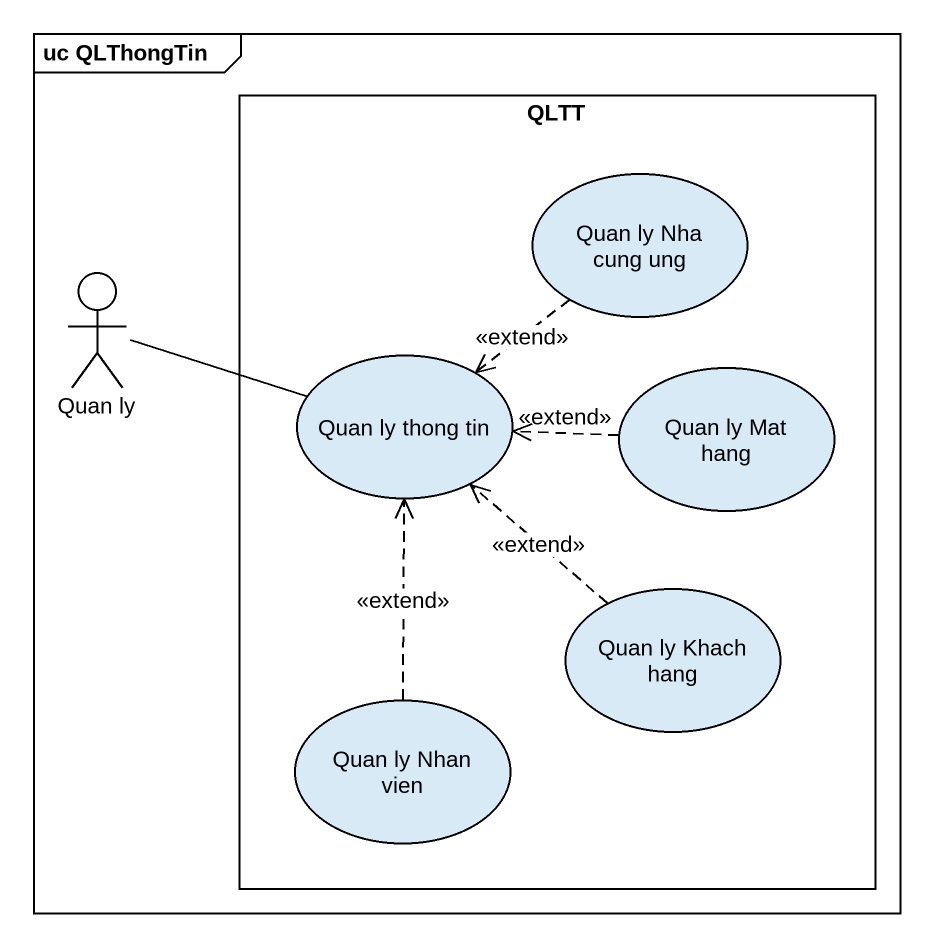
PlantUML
@startuml
mainframe uc QLThongTin
rectangle QLTT #FFFFFF {
  usecase "Quan ly Nha cung ung" as Quan_ly_Nha_cung_ung
  usecase "Quan ly thong tin" as Quan_ly_thong_tin
  usecase "Quan ly Mat hang" as Quan_ly_Mat_hang
  usecase "Quan ly Khach hang" as Quan_ly_Khach_hang
  usecase "Quan ly Nhan vien" as Quan_ly_Nhan_vien
}
actor "Quan ly" as Quan_ly
Quan_ly_Nha_cung_ung ..> Quan_ly_thong_tin : <<extend>>
Quan_ly -right- Quan_ly_thong_tin
Quan_ly_Mat_hang .left.> Quan_ly_thong_tin : <<extend>>
Quan_ly_Khach_hang .up.> Quan_ly_thong_tin : <<extend>>
Quan_ly_Nhan_vien .up.> Quan_ly_thong_tin : <<extend>>
@enduml
